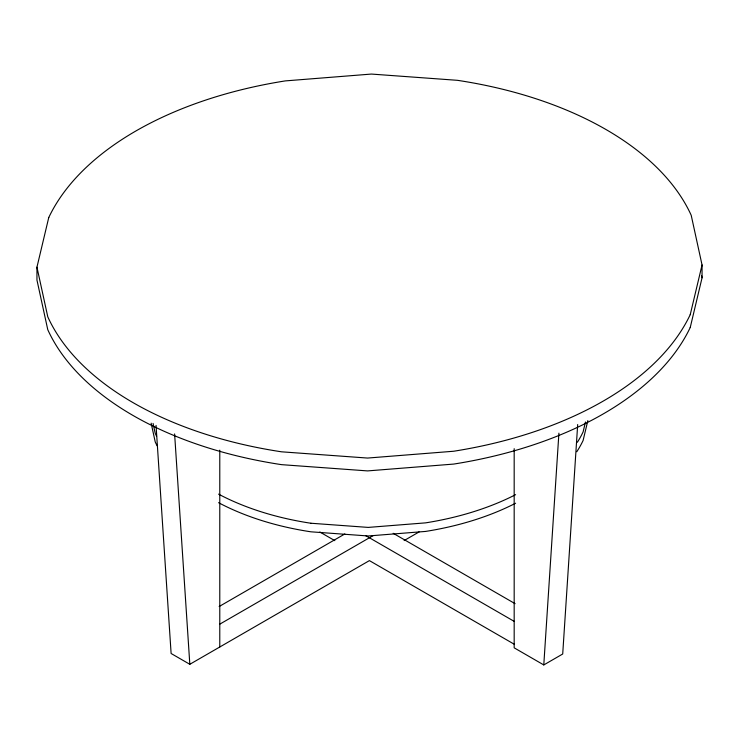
<?xml version="1.0" encoding="UTF-8"?>
<svg xmlns="http://www.w3.org/2000/svg" width="739" height="739" viewBox="0 0 739 739"><rect width="100%" height="100%" fill="white"/><g stroke="black" fill="none" stroke-linecap="round" stroke-linejoin="round"><path stroke-width="1.11" d="M514.178 448.675L514.178 647.835L543.784 664.934L558.915 433.156M577.686 424.528L562.712 654.006L543.784 664.934M690.208 327.534A337.714 194.976 0 0 1 453.709 464.074L367.579 470.909L281.577 464.655A327.469 189.064 0 0 1 47.767 329.677L36.95 280.026L36.95 267.176L48.774 217.442M585.473 421.978L583.108 431.918A224.924 129.861 0 0 1 577.39 442.245M587.838 420.611L583.108 440.481A224.924 129.861 0 0 1 576.789 451.741M690.226 314.685L702.05 264.959L691.214 215.308A327.469 189.064 0 0 0 457.432 80.32L371.421 74.066L285.282 80.902A337.714 194.976 0 0 0 48.792 217.451M690.226 327.534L702.05 277.809L702.05 264.959M219.15 606.525L344.845 533.955M219.779 624.159L373.352 535.498M156.049 425.424L171.115 653.498L189.821 664.296L369.408 560.615L514.326 644.279M404.131 540.569L419.096 531.923M310.943 523.24L368.225 527.406L425.59 522.861A224.924 129.861 0 0 0 515.619 494.659M393.176 533.29L515.101 603.68M365.509 535.526L514.326 621.444M319.839 531.997L334.832 540.652M701.57 275.601L702.05 277.809M153.065 423.419L155.227 433.34A218.107 125.916 0 0 0 156.594 436.241M151.144 423.17L155.227 441.913A218.107 125.916 0 0 0 157.084 445.774M36.95 267.176L47.786 316.828A327.469 189.064 0 0 0 281.568 451.815L367.579 458.06L453.718 451.233A337.714 194.976 0 0 0 690.208 314.685M174.607 433.913L189.821 664.296M219.779 450.153L219.779 647.004M515.619 503.222A224.924 129.861 0 0 1 425.59 531.424L368.225 535.978L310.943 531.812A218.107 125.916 0 0 1 218.559 502.686M310.934 523.249A218.107 125.916 0 0 1 218.559 494.123"/></g></svg>
